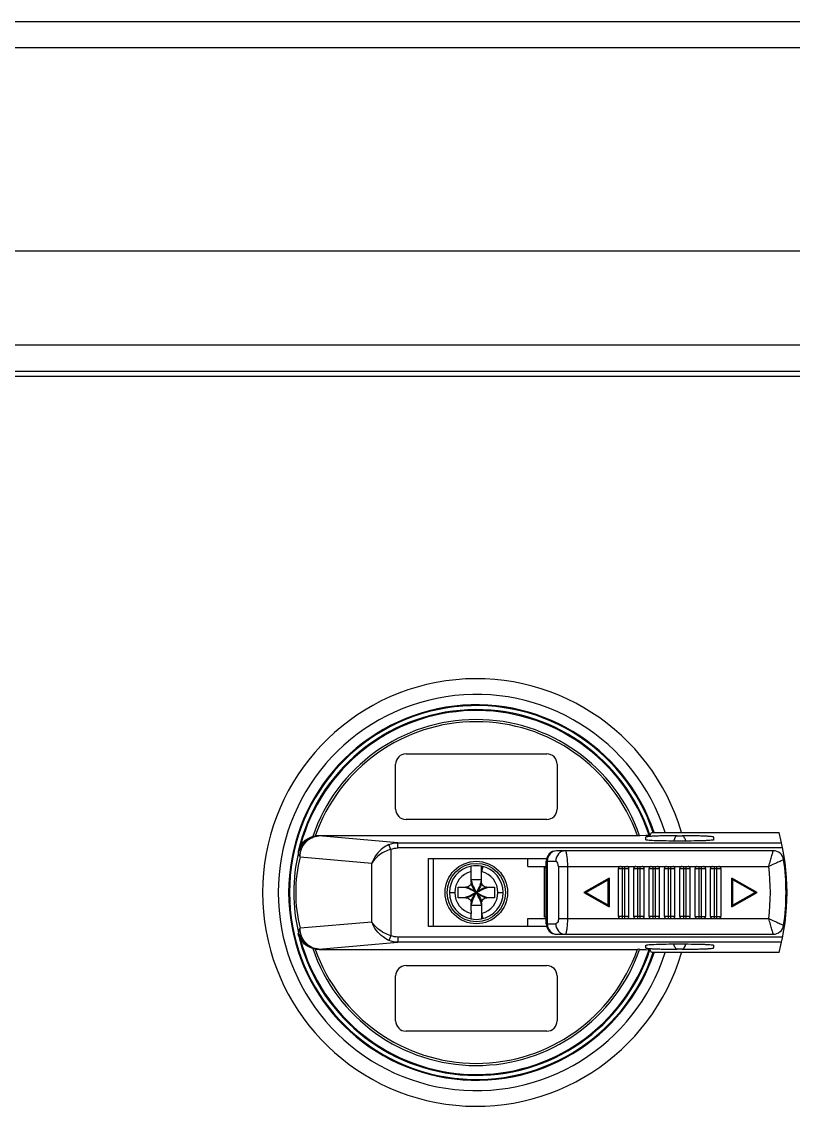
# Model space of a CAD drawing. Header units: millimetres. Extents: x 10297564 to 11610295, y -9287743 to -8409454.
# Drawn here: x 10487145 to 10488630, y -9075681 to -9073594 of the extents above; entities that cross this region are included whole.
import ezdxf

# ---------------------------------------------------------------- set-up
doc = ezdxf.new("R2010")
doc.units = ezdxf.units.MM
doc.header["$LTSCALE"] = 100
doc.layers.add('-0', color=7, linetype='Continuous')

# ---------------------------------------------------------------- blocks, each defined once
blk = doc.blocks.new('인버터 외형도')
at = {"layer": '-0', "linetype": 'Continuous'}
for p, q in [((99257.7, 55947.4), (85171.9, 55947.4)), ((99295.3, 55909.8), (85134.2, 55909.8)), ((99295.3, 55616.3), (85134.2, 55616.3)), ((85292.3, 55480.9), (99137.3, 55480.9)), ((85668.5, 55435.7), (98761.1, 55435.7)), ((86210.2, 55443.3), (98219.3, 55443.3)), ((89058.3, 54891), (89261.4, 54891)), ((89043.2, 54811.2), (89043.2, 54875.9)), ((89276.5, 54875.9), (89276.5, 54811.2)), ((89261.4, 54796.2), (89058.3, 54796.2)), ((88905.9, 54781.9), (88904.7, 54781.9)), ((89415, 54781.9), (89413.8, 54781.9)), ((88932.4, 54772.8), (88932.6, 54772.5)), ((89392.3, 54772.8), (88932.4, 54772.8)), ((89046.5, 54762.6), (88932.6, 54772.5)), ((89404.3, 54773.1), (89395.6, 54772.8)), ((89409.1, 54773.3), (89404.3, 54773.1)), ((89404.4, 54766.9), (89404.4, 54770.8)), ((89412.8, 54777.3), (89596.7, 54777.3)), ((89457.1, 54765), (89445.7, 54765)), ((89449.6, 54772.6), (89457.1, 54772.6)), ((89502.2, 54770.8), (89502.2, 54766.9)), ((89036.4, 54753.1), (89033.6, 54759.9)), ((89036.4, 54753.1), (89036.4, 54628.5)), ((89046.5, 54755.1), (89046.5, 54762.6)), ((89046.5, 54762.6), (89600.4, 54762.6)), ((89602, 54755.1), (89046.5, 54755.1)), ((89588.4, 54751), (89275.7, 54751)), ((88905.3, 54742.4), (89009.1, 54733.4)), ((89009.1, 54648.2), (89009.1, 54733.4)), ((89090.6, 54641.9), (89090.6, 54739.7)), ((89090.6, 54739.7), (89261.2, 54739.7)), ((89098.1, 54641.9), (89098.1, 54739.7)), ((89234.3, 54728.4), (89234.3, 54739.7)), ((89260.7, 54645.7), (89260.7, 54736)), ((89260.7, 54736), (89274.5, 54736)), ((89262.2, 54736), (89262.2, 54645.7)), ((89152.3, 54705.9), (89152.3, 54728.7)), ((89167.4, 54705.9), (89167.4, 54728.7)), ((89169.2, 54728.4), (89167.4, 54721.1)), ((89234.3, 54728.4), (89260.7, 54728.4)), ((89258.4, 54655), (89258.4, 54726.7)), ((89258.4, 54726.7), (89260.7, 54726.7)), ((89278.3, 54728.4), (89278.3, 54653.2)), ((89278.3, 54728.4), (89581.9, 54728.4)), ((89291.7, 54653.2), (89291.7, 54728.4)), ((89365, 54656.2), (89365, 54725.4)), ((89365, 54725.4), (89380, 54725.4)), ((89371, 54653.2), (89371, 54728.4)), ((89374, 54653.2), (89374, 54728.4)), ((89380, 54656.2), (89380, 54725.4)), ((89387.1, 54656.2), (89387.1, 54725.4)), ((89387.1, 54725.4), (89402.1, 54725.4)), ((89393.1, 54653.2), (89393.1, 54728.4)), ((89396.1, 54653.2), (89396.1, 54728.4)), ((89402.1, 54656.2), (89402.1, 54725.4)), ((89409.2, 54656.2), (89409.2, 54725.4)), ((89409.2, 54725.4), (89424.3, 54725.4)), ((89415.2, 54653.2), (89415.2, 54728.4)), ((89418.2, 54653.2), (89418.2, 54728.4)), ((89424.3, 54656.2), (89424.3, 54725.4)), ((89431.3, 54656.2), (89431.3, 54725.4)), ((89431.3, 54725.4), (89446.4, 54725.4)), ((89437.3, 54653.2), (89437.3, 54728.4)), ((89440.4, 54653.2), (89440.4, 54728.4)), ((89446.4, 54656.2), (89446.4, 54725.4)), ((89453.5, 54656.2), (89453.5, 54725.4)), ((89453.5, 54725.4), (89468.5, 54725.4)), ((89459.5, 54653.2), (89459.5, 54728.4)), ((89462.5, 54653.2), (89462.5, 54728.4)), ((89468.5, 54656.2), (89468.5, 54725.4)), ((89475.6, 54656.2), (89475.6, 54725.4)), ((89475.6, 54725.4), (89490.6, 54725.4)), ((89481.6, 54653.2), (89481.6, 54728.4)), ((89484.6, 54653.2), (89484.6, 54728.4)), ((89490.6, 54725.4), (89490.6, 54656.2)), ((89497.7, 54656.2), (89497.7, 54725.4)), ((89497.7, 54725.4), (89512.7, 54725.4)), ((89503.7, 54653.2), (89503.7, 54728.4)), ((89506.7, 54653.2), (89506.7, 54728.4)), ((89512.7, 54725.4), (89512.7, 54656.2)), ((89152.3, 54705.9), (89152, 54703.6)), ((89152.3, 54709.6), (89167.4, 54709.6)), ((89167.7, 54703.6), (89167.4, 54705.9)), ((89351.4, 54711.5), (89314.8, 54690.8)), ((89317.8, 54690.8), (89349.9, 54708.9)), ((89349.9, 54708.9), (89351.4, 54711.5)), ((89349.9, 54672.7), (89349.9, 54708.9)), ((89351.4, 54711.5), (89351.4, 54670.1)), ((89528.5, 54670.1), (89528.5, 54711.5)), ((89565.2, 54690.8), (89528.5, 54711.5)), ((89530.1, 54708.9), (89528.5, 54711.5)), ((89530.1, 54672.7), (89530.1, 54708.9)), ((89562.1, 54690.8), (89530.1, 54708.9)), ((89121.1, 54690.8), (89128.6, 54690.8)), ((89133.5, 54683.3), (89133.5, 54698.3)), ((89133.5, 54698.3), (89144.8, 54698.3)), ((89147, 54698.7), (89144.8, 54698.3)), ((89174.9, 54698.3), (89172.7, 54698.7)), ((89174.9, 54698.3), (89186.2, 54698.3)), ((89186.2, 54698.3), (89186.2, 54683.3)), ((89191.1, 54690.8), (89198.6, 54690.8)), ((89314.8, 54690.8), (89351.4, 54670.1)), ((89317.8, 54690.8), (89314.8, 54690.8)), ((89349.9, 54672.7), (89317.8, 54690.8)), ((89528.5, 54670.1), (89565.2, 54690.8)), ((89562.1, 54690.8), (89530.1, 54672.7)), ((89565.2, 54690.8), (89562.1, 54690.8)), ((89144.8, 54683.3), (89133.5, 54683.3)), ((89144.8, 54683.3), (89147, 54682.9)), ((89152, 54678), (89152.3, 54675.8)), ((89152.3, 54664.5), (89152.3, 54675.8)), ((89167.4, 54672), (89152.3, 54672)), ((89167.4, 54675.8), (89167.7, 54678)), ((89167.4, 54675.8), (89167.4, 54652.9)), ((89172.7, 54682.9), (89174.9, 54683.3)), ((89186.2, 54683.3), (89174.9, 54683.3)), ((89349.9, 54672.7), (89351.4, 54670.1)), ((89530.1, 54672.7), (89528.5, 54670.1)), ((89152.3, 54664.5), (89152.3, 54660.5)), ((89152.3, 54652.9), (89152.3, 54660.5)), ((89167.4, 54660.5), (89169.2, 54653.2)), ((89234.3, 54641.9), (89234.3, 54653.2)), ((89234.3, 54653.2), (89260.7, 54653.2)), ((89260.7, 54655), (89258.4, 54655)), ((89278.3, 54653.2), (89581.9, 54653.2)), ((89380, 54656.2), (89365, 54656.2)), ((89402.1, 54656.2), (89387.1, 54656.2)), ((89424.3, 54656.2), (89409.2, 54656.2)), ((89446.4, 54656.2), (89431.3, 54656.2)), ((89468.5, 54656.2), (89453.5, 54656.2)), ((89475.6, 54656.2), (89490.6, 54656.2)), ((89497.7, 54656.2), (89512.7, 54656.2)), ((89009.1, 54648.2), (88905.3, 54639.2)), ((89261.2, 54641.9), (89090.6, 54641.9)), ((89260.7, 54645.7), (89274.5, 54645.7)), ((89036.4, 54628.5), (89033.6, 54621.7)), ((89046.5, 54626.6), (89046.5, 54619)), ((89602, 54626.6), (89046.5, 54626.6)), ((89275.7, 54630.6), (89588.4, 54630.6)), ((88932.4, 54608.8), (88932.6, 54609.1)), ((88932.4, 54608.8), (89392.3, 54608.8)), ((88932.6, 54609.1), (89046.5, 54619)), ((89600.4, 54619), (89046.5, 54619)), ((89395.6, 54608.8), (89404.6, 54608.5)), ((89404.4, 54610.8), (89404.4, 54614.8)), ((89404.6, 54608.5), (89409.1, 54608.3)), ((89445.7, 54616.6), (89457.1, 54616.6)), ((89457.1, 54609), (89449.6, 54609)), ((89502.2, 54614.8), (89502.2, 54610.8)), ((88904.7, 54599.8), (88905.9, 54599.8)), ((89596.7, 54604.3), (89412.8, 54604.3)), ((89413.8, 54599.8), (89415, 54599.8)), ((89058.3, 54585.5), (89261.4, 54585.5)), ((89043.2, 54505.7), (89043.2, 54570.4)), ((89276.5, 54570.4), (89276.5, 54505.7)), ((89261.4, 54490.7), (89058.3, 54490.7))]:
    blk.add_line(p, q, dxfattribs=at)
for radius in [45.1, 42.1]:
    blk.add_circle((89159.8, 54690.8), radius, dxfattribs=at)
for centre, radius, start, end in [((89159.8, 54690.8), 308.5, 16.3455, 343.6545), ((89159.8, 54690.8), 285.9, 17.6629, 342.3349), ((89159.8, 54690.8), 270.9, 18.6935, 341.3071), ((89159.8, 54690.8), 269.7, 18.7665, 341.2335), ((89159.8, 54690.8), 263.9, 18.2469, 167.011), ((89159.8, 54690.8), 262.6, 18.3172, 165.037), ((89159.8, 54690.8), 249.6, 19.181, 161.1338), ((89159.8, 54690.8), 246.5, 19.4221, 160.6884), ((89058.3, 54875.9), 15, 90, 180), ((89261.4, 54875.9), 15, 0, 90), ((89058.3, 54811.2), 15, 180, 270), ((89261.4, 54811.2), 15, 270, 0), ((88932.6, 54742.3), 30.1, 90.0687, 167.1265), ((88932.4, 54742.6), 30.1, 90.0088, 99.8967), ((89280.2, 54690.8), 328.1, 344.7066, 15.2934), ((89142.2, 54690.8), 246, 166.3022, 193.6978), ((89275.7, 54736), 15, 90, 180), ((89588.4, 54736), 15, 8.415, 90), ((89115.1, 54690.8), 216, 166.185, 193.815), ((89283.2, 54690.8), 323.6, 351.585, 8.415), ((89159.8, 54690.8), 38.8, 101.2212, 180.0002), ((89159.8, 54690.8), 31.2, 103.9433, 180.0001), ((89159.8, 54690.8), 38.7, 78.7758, 101.2211), ((89159.8, 54690.8), 38.7, 0.0002, 78.7749), ((89159.8, 54690.8), 31.2, 0.0001, 76.0568), ((89368, 54725.4), 3.01, 90, 180), ((89377, 54725.4), 3.01, 0, 90), ((89390.1, 54725.4), 3.01, 90, 180), ((89399.1, 54725.4), 3.01, 0, 90), ((89412.2, 54725.4), 3.01, 90, 180), ((89421.2, 54725.4), 3.01, 0, 90), ((89434.3, 54725.4), 3.01, 90, 180), ((89443.4, 54725.4), 3.01, 0, 90), ((89456.5, 54725.4), 3.01, 90, 180), ((89465.5, 54725.4), 3.01, 0, 90), ((89478.6, 54725.4), 3.01, 90, 180), ((89487.6, 54725.4), 3.01, 0, 90), ((89500.7, 54725.4), 3.01, 90, 180), ((89509.7, 54725.4), 3.01, 0, 90), ((89283.2, 54690.8), 301, 352.8192, 7.1808), ((89174.5, 54711.6), 22.2, 185.0701, 198.9479), ((89181.6, 54714.1), 29.8, 199.0883, 201.9908), ((89193.4, 54718.9), 42.5, 201.9758, 203.9086), ((89126.3, 54718.9), 42.5, 336.0902, 338.0227), ((89138.1, 54714.1), 29.8, 338.0077, 340.9099), ((89145.2, 54711.6), 22.2, 341.0501, 354.9297), ((89159.8, 54690.8), 38.8, 180.0002, 258.779), ((89159.8, 54690.8), 31.2, 180.0001, 256.0566), ((89159.8, 54690.8), 38.7, 279.2991, 0.0002), ((89159.8, 54690.8), 31.2, 283.9432, 0.0002), ((89174.5, 54670), 22.2, 161.0501, 174.9297), ((89181.6, 54667.5), 29.8, 158.0077, 160.9099), ((89193.4, 54662.7), 42.5, 156.0902, 158.0227), ((89126.3, 54662.8), 42.5, 21.9758, 23.9086), ((89138.1, 54667.5), 29.8, 19.0883, 21.9908), ((89145.2, 54670), 22.2, 5.0701, 18.9479), ((89368, 54656.2), 3.01, 180, 270), ((89377, 54656.2), 3.01, 270, 0), ((89390.1, 54656.2), 3.01, 180, 270), ((89399.1, 54656.2), 3.01, 270, 360), ((89412.2, 54656.2), 3.01, 180, 270), ((89421.2, 54656.2), 3.01, 270, 360), ((89434.3, 54656.2), 3.01, 180, 270), ((89443.4, 54656.2), 3.01, 270, 0), ((89456.5, 54656.2), 3.01, 180, 270), ((89465.5, 54656.2), 3.01, 270, 360), ((89478.6, 54656.2), 3.01, 180, 270), ((89487.6, 54656.2), 3.01, 270, 360), ((89500.7, 54656.2), 3.01, 180, 270), ((89509.7, 54656.2), 3.01, 270, 360), ((89159.8, 54690.8), 38.7, 258.7789, 281.2245), ((89275.7, 54645.7), 15, 180, 270), ((89588.4, 54645.7), 15, 270, 351.585), ((89159.8, 54690.8), 263.9, 192.989, 341.7531), ((88932.6, 54639.3), 30.1, 192.8735, 269.9316), ((89159.8, 54690.8), 262.6, 194.963, 341.6828), ((89159.8, 54690.8), 249.6, 198.8662, 340.819), ((88932.4, 54639), 30.1, 260.1031, 269.9913), ((89159.8, 54690.8), 246.5, 199.3116, 340.5779), ((89058.3, 54570.4), 15, 90, 180), ((89261.4, 54570.4), 15, 0, 90), ((89058.3, 54505.7), 15, 180, 270), ((89261.4, 54505.7), 15, 270, 0)]:
    blk.add_arc(centre, radius, start, end, dxfattribs=at)
for centre, major_axis, ratio, start_param, end_param in [((89159.8, 55339.9), (0, 752.5), 0.505984, -2.42298, -2.415169), ((89449.6, 53655.7), (0, 1117), 0.040453, 0, 0.116684), ((89159.8, 54041.7), (0, 752.5), 0.505984, -0.726423, -0.718613), ((89457.1, 55725.9), (0, 1117), 0.040453, -3.141593, -3.024981)]:
    blk.add_ellipse(centre, major_axis=major_axis, ratio=ratio, start_param=start_param, end_param=end_param, dxfattribs=at)
for points, knots in [([(88905.3, 54742.4), (88905.4, 54749.9), (88910.8, 54765.1), (88925.6, 54772.3), (88932.6, 54772.5)], [0, 0, 0, 0, 0.516853, 1, 1, 1, 1]), ([(88906.2, 54758.6), (88907.2, 54760.3), (88911.7, 54766.2), (88918.5, 54770.2), (88923.6, 54771.5)], [0, 0, 0, 0, 0.273904, 1, 1, 1, 1]), ([(89449.6, 54772.6), (89443.8, 54772.6), (89435.4, 54772.6), (89424.8, 54772.4), (89418, 54772.2), (89412.6, 54771.9), (89408.2, 54771.7), (89406.1, 54771.2), (89404.4, 54771.1), (89404.4, 54770.8)], [0, 0, 0, 0, 0.381728, 0.554162, 0.705397, 0.829581, 0.922007, 0.979275, 1, 1, 1, 1]), ([(89445.7, 54765), (89440.4, 54765.1), (89430.6, 54765.2), (89419, 54765.4), (89411.8, 54765.9), (89407.8, 54766.1), (89406, 54766.5), (89404.4, 54766.6), (89404.4, 54766.9)], [0, 0, 0, 0, 0.387321, 0.710218, 0.832171, 0.922481, 0.978941, 1, 1, 1, 1]), ([(89410.5, 54773.5), (89410.5, 54773.4), (89409.9, 54773.4), (89409.4, 54773.4), (89409, 54773.3)], [0, 0, 0, 0, 0.177989, 1, 1, 1, 1]), ([(89462.3, 54765.1), (89461.8, 54766.6), (89460.8, 54769.2), (89458.6, 54772.6), (89457.1, 54772.6)], [0, 0, 0, 0, 0.50501, 1, 1, 1, 1]), ([(89502.2, 54770.8), (89502.2, 54771.1), (89500.5, 54771.2), (89498.5, 54771.7), (89494.1, 54771.9), (89488.6, 54772.2), (89481.8, 54772.4), (89471.2, 54772.6), (89462.8, 54772.6), (89457.1, 54772.6)], [0, 0, 0, 0, 0.020725, 0.077993, 0.170418, 0.294603, 0.445837, 0.618272, 1, 1, 1, 1]), ([(89502.2, 54766.9), (89502.2, 54766.5), (89500.5, 54766.5), (89498.4, 54766), (89494, 54765.8), (89488.6, 54765.5), (89481.8, 54765.3), (89471.2, 54765.1), (89462.8, 54765), (89457.1, 54765)], [0, 0, 0, 0, 0.021447, 0.079084, 0.170966, 0.294557, 0.446128, 0.618759, 1, 1, 1, 1]), ([(88902.7, 54750.1), (88902.7, 54749.9), (88903, 54749.6), (88903.2, 54749.2), (88903.3, 54749.1)], [0, 0, 0, 0, 0.500013, 1, 1, 1, 1]), ([(88905.3, 54742.4), (88904.9, 54742.9), (88903.7, 54744.9), (88903, 54747.4), (88903.3, 54749.1)], [0, 0, 0, 0, 0.285737, 1, 1, 1, 1]), ([(89033.6, 54759.9), (89030.5, 54758.6), (89019.9, 54752.4), (89011.9, 54741.9), (89009.1, 54733.4)], [0, 0, 0, 0, 0.271083, 1, 1, 1, 1]), ([(89036.4, 54753.1), (89033.3, 54752.1), (89022.7, 54748), (89013.1, 54740.4), (89009.1, 54733.4)], [0, 0, 0, 0, 0.286935, 1, 1, 1, 1]), ([(89275.7, 54751), (89272.2, 54751), (89264.7, 54747.4), (89262.2, 54739.7), (89262.2, 54736)], [0, 0, 0, 0, 0.481132, 1, 1, 1, 1]), ([(89288, 54751), (89284.5, 54751), (89277.1, 54747.4), (89274.5, 54739.7), (89274.5, 54736)], [0, 0, 0, 0, 0.480721, 1, 1, 1, 1]), ([(89291.7, 54728.4), (89291.7, 54731.5), (89291.6, 54736.9), (89290.8, 54744.1), (89289.9, 54748.2), (89288.7, 54751), (89288, 54751)], [0, 0, 0, 0, 0.394754, 0.703336, 0.9083, 1, 1, 1, 1]), ([(89581.9, 54728.4), (89582.7, 54731.3), (89584.2, 54736.5), (89586.1, 54742.8), (89587.2, 54746.8), (89588, 54749.1), (89587.9, 54750), (89588.6, 54751), (89588.4, 54751)], [0, 0, 0, 0, 0.376247, 0.699734, 0.826061, 0.920948, 0.980065, 1, 1, 1, 1]), ([(89278.3, 54728.4), (89278.2, 54729.4), (89277.8, 54731.5), (89277.1, 54734.6), (89275.3, 54735.7), (89274.5, 54736)], [0, 0, 0, 0, 0.33087, 0.738339, 1, 1, 1, 1]), ([(89603.3, 54738.2), (89603.3, 54738.3), (89602.4, 54737.5), (89601.5, 54737.4), (89599.3, 54736.2), (89595.5, 54734.6), (89589.6, 54731.8), (89584.6, 54729.6), (89581.9, 54728.4)], [0, 0, 0, 0, 0.019968, 0.079328, 0.174441, 0.300815, 0.624107, 1, 1, 1, 1]), ([(89159.8, 54690.8), (89157.8, 54693.6), (89154.8, 54697.7), (89152.4, 54702.5), (89152.2, 54704.2)], [0, 0, 0, 0, 0.66624, 1, 1, 1, 1]), ([(89154.5, 54701.6), (89154.8, 54700.9), (89156.6, 54697.3), (89158.4, 54693.7), (89159.8, 54690.8)], [0, 0, 0, 0, 0.195303, 1, 1, 1, 1]), ([(89165.2, 54701.6), (89164.8, 54700.9), (89163.1, 54697.3), (89161.3, 54693.7), (89159.8, 54690.8)], [0, 0, 0, 0, 0.195303, 1, 1, 1, 1]), ([(89166.7, 54701.5), (89166.4, 54700.9), (89164.5, 54697.1), (89162, 54693.6), (89159.8, 54690.8)], [0, 0, 0, 0, 0.171246, 1, 1, 1, 1]), ([(89159.8, 54690.8), (89158, 54691.7), (89152.8, 54694.3), (89147.6, 54697.1), (89143.9, 54697.9)], [0, 0, 0, 0, 0.353805, 1, 1, 1, 1]), ([(89159.8, 54690.8), (89158, 54689.9), (89152.8, 54687.3), (89147.6, 54684.5), (89143.9, 54683.7)], [0, 0, 0, 0, 0.353805, 1, 1, 1, 1]), ([(89159.8, 54690.8), (89157.1, 54688.7), (89152.9, 54685.7), (89148.1, 54683.4), (89146.4, 54683.2)], [0, 0, 0, 0, 0.66624, 1, 1, 1, 1]), ([(89149.1, 54697.7), (89149.8, 54697.4), (89153.6, 54695.5), (89157, 54692.9), (89159.8, 54690.8)], [0, 0, 0, 0, 0.171246, 1, 1, 1, 1]), ([(89153, 54680.1), (89153.3, 54680.7), (89155.2, 54684.6), (89157.7, 54688), (89159.8, 54690.8)], [0, 0, 0, 0, 0.171246, 1, 1, 1, 1]), ([(89154.5, 54680), (89154.8, 54680.7), (89156.6, 54684.3), (89158.4, 54687.9), (89159.8, 54690.8)], [0, 0, 0, 0, 0.195303, 1, 1, 1, 1]), ([(89159.8, 54690.8), (89162.6, 54692.9), (89166.8, 54695.9), (89171.6, 54698.3), (89173.3, 54698.4)], [0, 0, 0, 0, 0.66624, 1, 1, 1, 1]), ([(89159.8, 54690.8), (89161.7, 54691.7), (89166.9, 54694.3), (89172.1, 54697.1), (89175.8, 54697.9)], [0, 0, 0, 0, 0.353805, 1, 1, 1, 1]), ([(89170.6, 54683.9), (89169.9, 54684.2), (89166.1, 54686.1), (89162.7, 54688.7), (89159.8, 54690.8)], [0, 0, 0, 0, 0.171246, 1, 1, 1, 1]), ([(89159.8, 54690.8), (89161.7, 54689.9), (89166.9, 54687.3), (89172.1, 54684.5), (89175.8, 54683.7)], [0, 0, 0, 0, 0.353805, 1, 1, 1, 1]), ([(89165.2, 54680), (89164.8, 54680.7), (89163.1, 54684.3), (89161.3, 54687.9), (89159.8, 54690.8)], [0, 0, 0, 0, 0.195303, 1, 1, 1, 1]), ([(89159.8, 54690.8), (89161.9, 54688.1), (89164.9, 54683.9), (89167.3, 54679.1), (89167.5, 54677.4)], [0, 0, 0, 0, 0.66624, 1, 1, 1, 1]), ([(89278.3, 54653.2), (89278.2, 54651.3), (89278.1, 54648), (89275.5, 54646.2), (89274.5, 54645.7)], [0, 0, 0, 0, 0.626248, 1, 1, 1, 1]), ([(89288, 54630.6), (89288.7, 54630.6), (89289.9, 54633.4), (89290.8, 54637.5), (89291.6, 54644.8), (89291.7, 54650.1), (89291.7, 54653.2)], [0, 0, 0, 0, 0.091989, 0.297463, 0.606159, 1, 1, 1, 1]), ([(89588.4, 54630.6), (89588.6, 54630.6), (89588, 54631.6), (89588, 54632.5), (89587.1, 54634.8), (89586.1, 54638.8), (89584.2, 54645.1), (89582.7, 54650.4), (89581.9, 54653.2)], [0, 0, 0, 0, 0.01988, 0.079079, 0.174023, 0.300289, 0.623698, 1, 1, 1, 1]), ([(89581.9, 54653.2), (89584.6, 54652), (89589.6, 54649.8), (89595.5, 54647), (89599.3, 54645.4), (89601.5, 54644.2), (89602.4, 54644.1), (89603.3, 54643.3), (89603.3, 54643.5)], [0, 0, 0, 0, 0.375847, 0.699198, 0.82562, 0.920675, 0.979949, 1, 1, 1, 1]), ([(88905.3, 54639.2), (88904.9, 54638.7), (88903.7, 54636.7), (88903, 54634.2), (88903.3, 54632.6)], [0, 0, 0, 0, 0.285742, 1, 1, 1, 1]), ([(88932.6, 54609.1), (88925.6, 54609.3), (88910.8, 54616.5), (88905.4, 54631.7), (88905.3, 54639.2)], [0, 0, 0, 0, 0.483147, 1, 1, 1, 1]), ([(89036.4, 54628.5), (89033.2, 54629.5), (89022.8, 54633.8), (89013.2, 54641.3), (89009.1, 54648.2)], [0, 0, 0, 0, 0.289449, 1, 1, 1, 1]), ([(89033.6, 54621.7), (89030.6, 54623), (89020, 54629.2), (89011.9, 54639.7), (89009.1, 54648.2)], [0, 0, 0, 0, 0.268727, 1, 1, 1, 1]), ([(89262.2, 54645.7), (89262.2, 54641.9), (89264.7, 54634.2), (89272.2, 54630.6), (89275.7, 54630.6)], [0, 0, 0, 0, 0.518868, 1, 1, 1, 1]), ([(89274.5, 54645.7), (89274.5, 54641.9), (89277.1, 54634.2), (89284.5, 54630.6), (89288, 54630.6)], [0, 0, 0, 0, 0.519279, 1, 1, 1, 1]), ([(88903.3, 54632.6), (88903.2, 54632.4), (88903, 54632), (88902.7, 54631.7), (88902.7, 54631.5)], [0, 0, 0, 0, 0.499983, 1, 1, 1, 1]), ([(88923.6, 54610.1), (88922, 54610.5), (88915.1, 54613), (88909.1, 54618.2), (88906.2, 54623)], [0, 0, 0, 0, 0.232435, 1, 1, 1, 1]), ([(88927.2, 54609.3), (88926.4, 54609.4), (88925.3, 54609.6), (88924.3, 54609.9), (88924.1, 54610)], [0, 0, 0, 0, 0.82631, 1, 1, 1, 1]), ([(89404.4, 54614.8), (89404.4, 54615), (89406, 54615.1), (89407.8, 54615.5), (89411.8, 54615.7), (89419, 54616.2), (89430.6, 54616.4), (89440.4, 54616.6), (89445.7, 54616.6)], [0, 0, 0, 0, 0.021075, 0.077586, 0.167981, 0.290038, 0.613327, 1, 1, 1, 1]), ([(89404.4, 54610.8), (89404.4, 54610.5), (89406.1, 54610.4), (89408.2, 54610), (89412.6, 54609.8), (89418, 54609.5), (89424.8, 54609.3), (89435.4, 54609), (89443.8, 54609), (89449.6, 54609)], [0, 0, 0, 0, 0.020725, 0.077993, 0.170418, 0.294603, 0.445837, 0.618272, 1, 1, 1, 1]), ([(89410.5, 54608.2), (89410.5, 54608.2), (89409.9, 54608.2), (89409.4, 54608.3), (89409, 54608.3)], [0, 0, 0, 0, 0.177105, 1, 1, 1, 1]), ([(89457.1, 54616.6), (89462.8, 54616.6), (89471.2, 54616.5), (89481.8, 54616.3), (89488.6, 54616.1), (89494, 54615.8), (89498.4, 54615.6), (89500.5, 54615.1), (89502.2, 54615.1), (89502.2, 54614.8)], [0, 0, 0, 0, 0.381241, 0.553872, 0.705444, 0.829034, 0.920917, 0.978554, 1, 1, 1, 1]), ([(89457.1, 54609), (89462.8, 54609), (89471.2, 54609), (89481.8, 54609.3), (89488.6, 54609.5), (89494.1, 54609.8), (89498.5, 54610), (89500.5, 54610.4), (89502.2, 54610.5), (89502.2, 54610.8)], [0, 0, 0, 0, 0.381728, 0.554162, 0.705397, 0.829581, 0.922007, 0.979275, 1, 1, 1, 1])]:
    blk.add_open_spline(points, degree=3, knots=knots, dxfattribs=at)
for points in [[(88923.6, 54771.5), (88924.7, 54771.8), (88925.8, 54772.1), (88927, 54772.2)], [(89395.6, 54772.8), (89394.6, 54772.8), (89393.6, 54772.8), (89392.6, 54772.8)], [(88906.2, 54758.6), (88904.6, 54756), (88903.4, 54753.1), (88902.7, 54750.1)], [(89033.6, 54759.9), (89037.6, 54761.7), (89042.1, 54762.6), (89046.5, 54762.6)], [(89036.4, 54753.1), (89039.5, 54754.4), (89043, 54755.1), (89046.5, 54755.1)], [(89152, 54703.6), (89151.3, 54701.4), (89149.3, 54699.4), (89147, 54698.7)], [(89167.3, 54703.4), (89167.2, 54702.7), (89167, 54702.1), (89166.7, 54701.5)], [(89172.7, 54698.7), (89170.4, 54699.4), (89168.4, 54701.4), (89167.7, 54703.6)], [(89147.3, 54698.3), (89147.9, 54698.1), (89148.5, 54697.9), (89149.1, 54697.7)], [(89147, 54682.9), (89149.3, 54682.3), (89151.3, 54680.2), (89152, 54678)], [(89152.4, 54678.3), (89152.5, 54678.9), (89152.7, 54679.5), (89153, 54680.1)], [(89167.7, 54678), (89168.4, 54680.2), (89170.4, 54682.3), (89172.7, 54682.9)], [(89172.4, 54683.3), (89171.8, 54683.5), (89171.2, 54683.7), (89170.6, 54683.9)], [(88906.2, 54623), (88904.6, 54625.6), (88903.4, 54628.5), (88902.7, 54631.5)], [(89046.5, 54626.6), (89043, 54626.6), (89039.5, 54627.2), (89036.4, 54628.5)], [(89046.5, 54619), (89042.1, 54619.1), (89037.6, 54620), (89033.6, 54621.7)], [(89395.6, 54608.8), (89394.6, 54608.8), (89393.6, 54608.9), (89392.6, 54608.8)], [(89444.3, 54616.6), (89444.5, 54615.9), (89444.8, 54615.2), (89445.1, 54614.6)], [(89445.1, 54614.6), (89445.4, 54613.8), (89445.7, 54613), (89446.1, 54612.3)], [(89446.1, 54612.3), (89446.8, 54610.9), (89448, 54609), (89449.6, 54609)]]:
    blk.add_open_spline(points, degree=3, dxfattribs=at)

msp = doc.modelspace()

# ---------------------------------------------------------------- block references
at = {"xscale": 1.333333333333333, "yscale": 1.333333333333333, "zscale": 1.333333333333333}
msp.add_blockref('인버터 외형도', (10369140.6, -9148191), dxfattribs=at)

doc.saveas('drawing.dxf')
